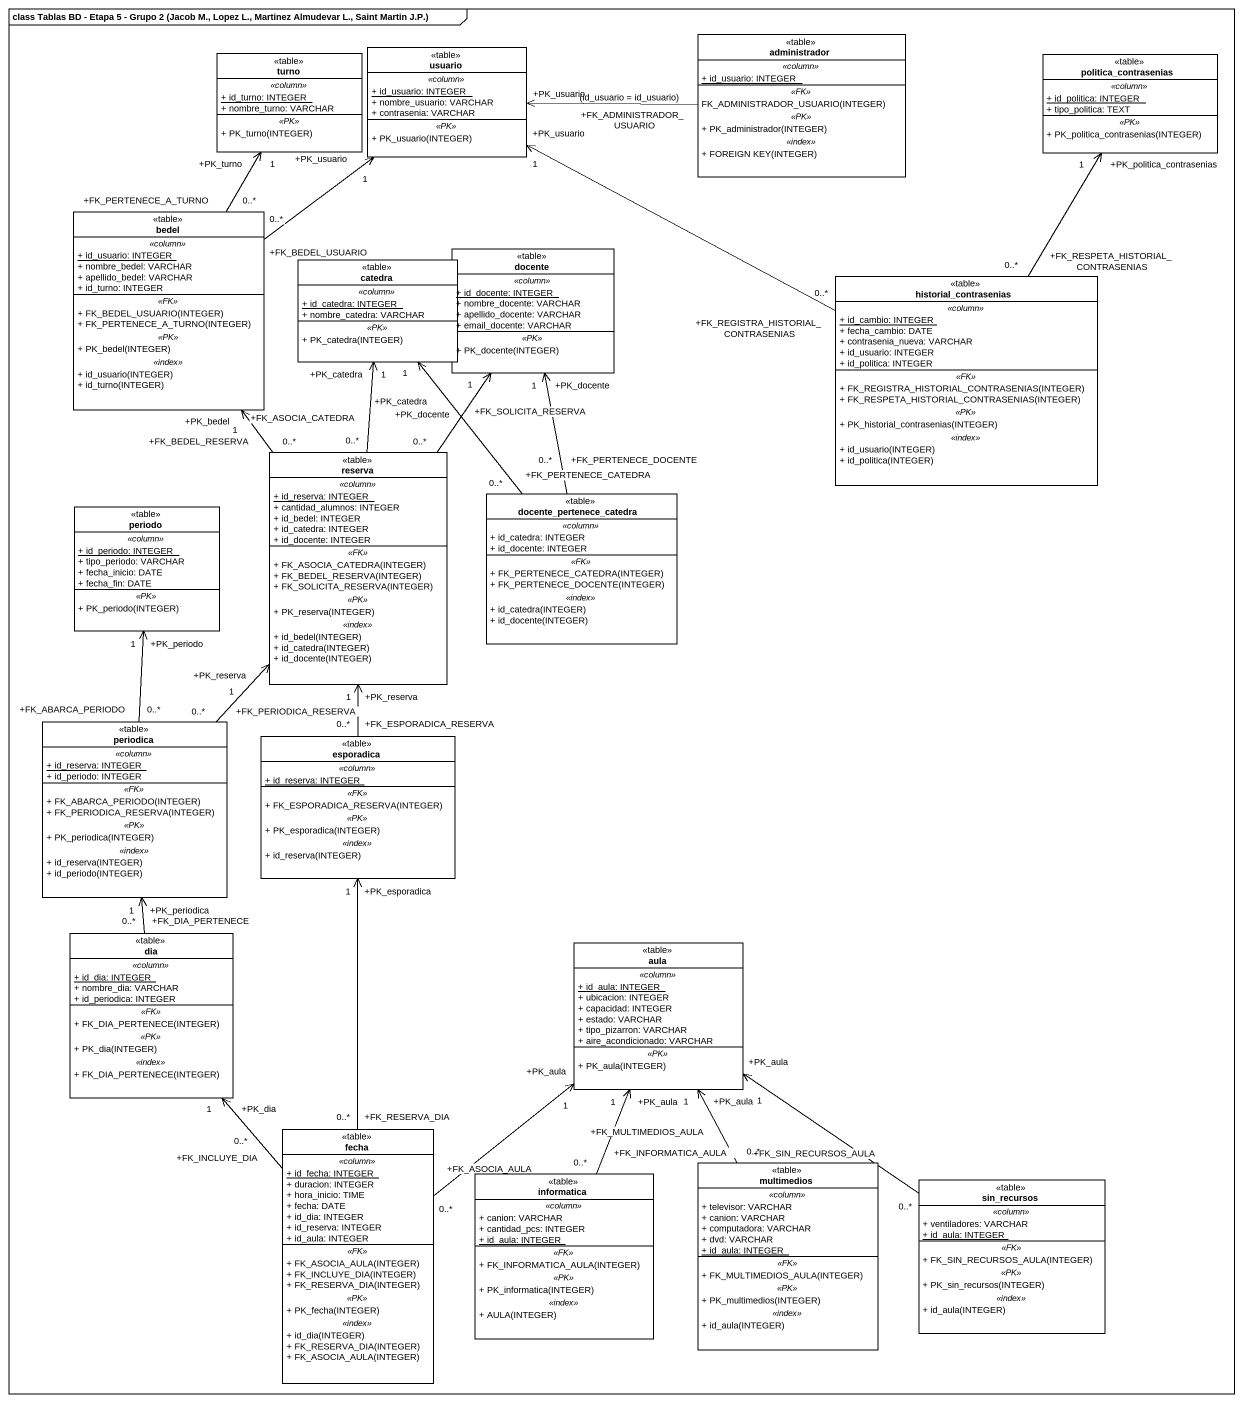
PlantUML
@startuml
mainframe class Tablas BD - Etapa 5 - Grupo 2 (Jacob M., Lopez L., Martinez Almudevar L., Saint Martin J.P.)
hide circle
hide empty members
skinparam classAttributeIconSize 0
class administrador <<table>> {
  .. <<column>> ..
  {static} + id_usuario: INTEGER
  .. <<FK>> ..
  FK_ADMINISTRADOR_USUARIO(INTEGER)
  .. <<PK>> ..
  + PK_administrador(INTEGER)
  .. <<index>> ..
  + FOREIGN KEY(INTEGER)
}
class turno <<table>> {
  .. <<column>> ..
  {static} + id_turno: INTEGER
  + nombre_turno: VARCHAR
  .. <<PK>> ..
  + PK_turno(INTEGER)
}
class usuario <<table>> {
  .. <<column>> ..
  {static} + id_usuario: INTEGER
  + nombre_usuario: VARCHAR
  + contrasenia: VARCHAR
  .. <<PK>> ..
  + PK_usuario(INTEGER)
}
class politica_contrasenias <<table>> {
  .. <<column>> ..
  {static} + id_politica: INTEGER
  + tipo_politica: TEXT
  .. <<PK>> ..
  + PK_politica_contrasenias(INTEGER)
}
class bedel <<table>> {
  .. <<column>> ..
  {static} + id_usuario: INTEGER
  + nombre_bedel: VARCHAR
  + apellido_bedel: VARCHAR
  + id_turno: INTEGER
  .. <<FK>> ..
  + FK_BEDEL_USUARIO(INTEGER)
  + FK_PERTENECE_A_TURNO(INTEGER)
  .. <<PK>> ..
  + PK_bedel(INTEGER)
  .. <<index>> ..
  + id_usuario(INTEGER)
  + id_turno(INTEGER)
}
class catedra <<table>> {
  .. <<column>> ..
  {static} + id_catedra: INTEGER
  + nombre_catedra: VARCHAR
  .. <<PK>> ..
  + PK_catedra(INTEGER)
}
class docente <<table>> {
  .. <<column>> ..
  {static} + id_docente: INTEGER
  + nombre_docente: VARCHAR
  + apellido_docente: VARCHAR
  + email_docente: VARCHAR
  .. <<PK>> ..
  + PK_docente(INTEGER)
}
class historial_contrasenias <<table>> {
  .. <<column>> ..
  {static} + id_cambio: INTEGER
  + fecha_cambio: DATE
  + contrasenia_nueva: VARCHAR
  + id_usuario: INTEGER
  + id_politica: INTEGER
  .. <<FK>> ..
  + FK_REGISTRA_HISTORIAL_CONTRASENIAS(INTEGER)
  + FK_RESPETA_HISTORIAL_CONTRASENIAS(INTEGER)
  .. <<PK>> ..
  + PK_historial_contrasenias(INTEGER)
  .. <<index>> ..
  + id_usuario(INTEGER)
  + id_politica(INTEGER)
}
class reserva <<table>> {
  .. <<column>> ..
  {static} + id_reserva: INTEGER
  + cantidad_alumnos: INTEGER
  + id_bedel: INTEGER
  + id_catedra: INTEGER
  + id_docente: INTEGER
  .. <<FK>> ..
  + FK_ASOCIA_CATEDRA(INTEGER)
  + FK_BEDEL_RESERVA(INTEGER)
  + FK_SOLICITA_RESERVA(INTEGER)
  .. <<PK>> ..
  + PK_reserva(INTEGER)
  .. <<index>> ..
  + id_bedel(INTEGER)
  + id_catedra(INTEGER)
  + id_docente(INTEGER)
}
class docente_pertenece_catedra <<table>> {
  .. <<column>> ..
  + id_catedra: INTEGER
  + id_docente: INTEGER
  .. <<FK>> ..
  + FK_PERTENECE_CATEDRA(INTEGER)
  + FK_PERTENECE_DOCENTE(INTEGER)
  .. <<index>> ..
  + id_catedra(INTEGER)
  + id_docente(INTEGER)
}
class periodo <<table>> {
  .. <<column>> ..
  {static} + id_periodo: INTEGER
  + tipo_periodo: VARCHAR
  + fecha_inicio: DATE
  + fecha_fin: DATE
  .. <<PK>> ..
  + PK_periodo(INTEGER)
}
class periodica <<table>> {
  .. <<column>> ..
  {static} + id_reserva: INTEGER
  + id_periodo: INTEGER
  .. <<FK>> ..
  + FK_ABARCA_PERIODO(INTEGER)
  + FK_PERIODICA_RESERVA(INTEGER)
  .. <<PK>> ..
  + PK_periodica(INTEGER)
  .. <<index>> ..
  + id_reserva(INTEGER)
  + id_periodo(INTEGER)
}
class esporadica <<table>> {
  .. <<column>> ..
  {static} + id_reserva: INTEGER
  .. <<FK>> ..
  + FK_ESPORADICA_RESERVA(INTEGER)
  .. <<PK>> ..
  + PK_esporadica(INTEGER)
  .. <<index>> ..
  + id_reserva(INTEGER)
}
class dia <<table>> {
  .. <<column>> ..
  {static} + id_dia: INTEGER
  + nombre_dia: VARCHAR
  + id_periodica: INTEGER
  .. <<FK>> ..
  + FK_DIA_PERTENECE(INTEGER)
  .. <<PK>> ..
  + PK_dia(INTEGER)
  .. <<index>> ..
  + FK_DIA_PERTENECE(INTEGER)
}
class aula <<table>> {
  .. <<column>> ..
  {static} + id_aula: INTEGER
  + ubicacion: INTEGER
  + capacidad: INTEGER
  + estado: VARCHAR
  + tipo_pizarron: VARCHAR
  + aire_acondicionado: VARCHAR
  .. <<PK>> ..
  + PK_aula(INTEGER)
}
class fecha <<table>> {
  .. <<column>> ..
  {static} + id_fecha: INTEGER
  + duracion: INTEGER
  + hora_inicio: TIME
  + fecha: DATE
  + id_dia: INTEGER
  + id_reserva: INTEGER
  + id_aula: INTEGER
  .. <<FK>> ..
  + FK_ASOCIA_AULA(INTEGER)
  + FK_INCLUYE_DIA(INTEGER)
  + FK_RESERVA_DIA(INTEGER)
  .. <<PK>> ..
  + PK_fecha(INTEGER)
  .. <<index>> ..
  + id_dia(INTEGER)
  + FK_RESERVA_DIA(INTEGER)
  + FK_ASOCIA_AULA(INTEGER)
}
class informatica <<table>> {
  .. <<column>> ..
  + canion: VARCHAR
  + cantidad_pcs: INTEGER
  {static} + id_aula: INTEGER
  .. <<FK>> ..
  + FK_INFORMATICA_AULA(INTEGER)
  .. <<PK>> ..
  + PK_informatica(INTEGER)
  .. <<index>> ..
  + AULA(INTEGER)
}
class multimedios <<table>> {
  .. <<column>> ..
  + televisor: VARCHAR
  + canion: VARCHAR
  + computadora: VARCHAR
  + dvd: VARCHAR
  {static} + id_aula: INTEGER
  .. <<FK>> ..
  + FK_MULTIMEDIOS_AULA(INTEGER)
  .. <<PK>> ..
  + PK_multimedios(INTEGER)
  .. <<index>> ..
  + id_aula(INTEGER)
}
class sin_recursos <<table>> {
  .. <<column>> ..
  + ventiladores: VARCHAR
  {static} + id_aula: INTEGER
  .. <<FK>> ..
  + FK_SIN_RECURSOS_AULA(INTEGER)
  .. <<PK>> ..
  + PK_sin_recursos(INTEGER)
  .. <<index>> ..
  + id_aula(INTEGER)
}
administrador "+FK_ADMINISTRADOR_USUARIO" -left-> "+PK_usuario" usuario : (id_usuario = id_usuario)
bedel "+FK_PERTENECE_A_TURNO\n0..*" -up-> "+PK_turno\n1" turno
bedel "+FK_BEDEL_USUARIO\n0..*" -up-> "+PK_usuario\n1" usuario
historial_contrasenias "+FK_REGISTRA_HISTORIAL_CONTRASENIAS\n0..*" -left-> "+PK_usuario\n1" usuario
historial_contrasenias "+FK_RESPETA_HISTORIAL_CONTRASENIAS\n0..*" -up-> "+PK_politica_contrasenias\n1" politica_contrasenias
reserva "+FK_BEDEL_RESERVA\n0..*" -up-> "+PK_bedel\n1" bedel
reserva "+FK_ASOCIA_CATEDRA\n0..*" -up-> "+PK_catedra\n1" catedra
reserva "+FK_SOLICITA_RESERVA\n0..*" -up-> "+PK_docente\n1" docente
docente_pertenece_catedra "+FK_PERTENECE_CATEDRA\n0..*" -up-> "+PK_catedra\n1" catedra
docente_pertenece_catedra "+FK_PERTENECE_DOCENTE\n0..*" -up-> "+PK_docente\n1" docente
periodica "+FK_PERIODICA_RESERVA\n0..*" -up-> "+PK_reserva\n1" reserva
periodica "+FK_ABARCA_PERIODO\n0..*" -up-> "+PK_periodo\n1" periodo
esporadica "+FK_ESPORADICA_RESERVA\n0..*" -up-> "+PK_reserva\n1" reserva
dia "+FK_DIA_PERTENECE\n0..*" -up-> "+PK_periodica\n1" periodica
fecha "+FK_RESERVA_DIA\n0..*" -up-> "+PK_esporadica\n1" esporadica
fecha "+FK_INCLUYE_DIA\n0..*" -up-> "+PK_dia\n1" dia
fecha "+FK_ASOCIA_AULA\n0..*" -up-> "+PK_aula\n1" aula
informatica "+FK_INFORMATICA_AULA\n0..*" -up-> "+PK_aula\n1" aula
multimedios "+FK_MULTIMEDIOS_AULA\n0..*" -up-> "+PK_aula\n1" aula
sin_recursos "+FK_SIN_RECURSOS_AULA\n0..*" -up-> "+PK_aula\n1" aula
@enduml
